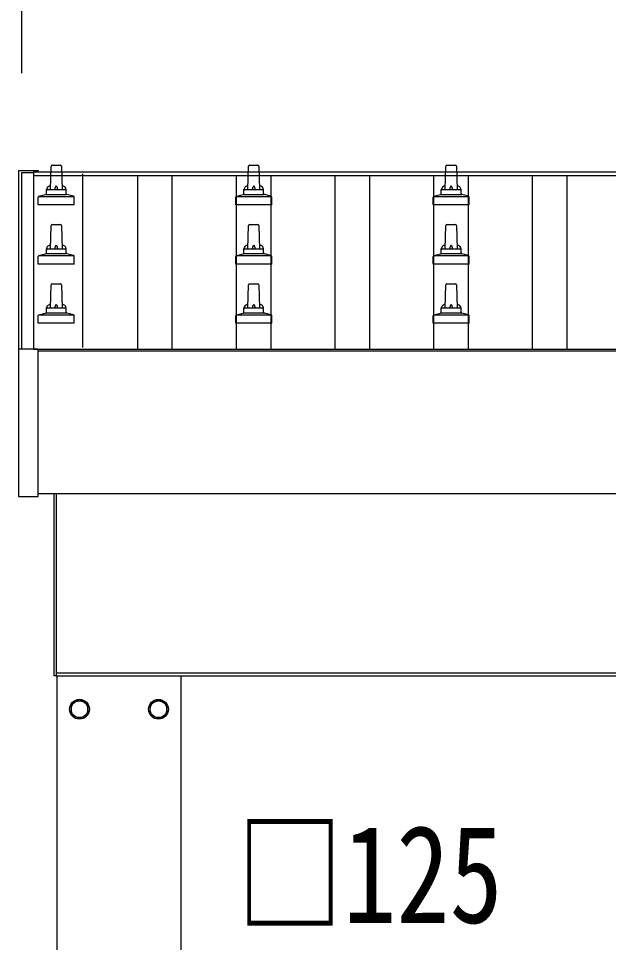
# Model space of a CAD drawing. Units: millimetres, scale not verified. Extents: x -12615 to 12615, y -8910 to 8910.
# Drawn here: x -10188 to -9591, y -2955 to -2020 of the extents above; entities that cross this region are included whole.
import ezdxf
from ezdxf.enums import TextEntityAlignment as Align

# ---------------------------------------------------------------- set-up
doc = ezdxf.new("R2010")
doc.units = ezdxf.units.MM
doc.header["$LTSCALE"] = 40
for name, color, linetype in [('0-4_YKK_13', 4, 'Continuous'), ('0-5_YKK_A1', 4, 'Continuous'), ('0-6_YKK_D', 6, 'Continuous')]:
    doc.layers.add(name, color=color, linetype=linetype)
doc.styles.add('ＭＳ ゴシック', font='')
doc.styles.get('ＭＳ ゴシック').set_extended_font_data('MS Gothic')

msp = doc.modelspace()

# ---------------------------------------------------------------- linework, layer by layer
at = {"layer": '0-4_YKK_13'}
for p, q in [((-10156, -2192.92), (-10155.28, -2169.4)), ((-10154.28, -2168.42), (-10145.73, -2168.42)), ((-10144.73, -2169.4), (-10144, -2192.92)), ((-9956, -2192.92), (-9955.28, -2169.4)), ((-9954.28, -2168.42), (-9945.73, -2168.42)), ((-9944.73, -2169.4), (-9944, -2192.92)), ((-9756, -2192.92), (-9755.28, -2169.4)), ((-9754.28, -2168.42), (-9745.73, -2168.42)), ((-9744.73, -2169.4), (-9744, -2192.92)), ((-10188.31, -2174.25), (-10188.31, -2174.84)), ((-10188.31, -2174.84), (-10188.31, -2355.17)), ((-10187.31, -2173.73), (-10169.31, -2173.73)), ((-10168.31, -2175.18), (-10168.31, -2174.25)), ((-10168.31, -2175.18), (-10168.31, -2174.84)), ((-10167.49, -2199.74), (-10160.77, -2198.11)), ((-10160.38, -2197.92), (-10139.62, -2197.92)), ((-10160, -2197.14), (-10160, -2192.92)), ((-10159, -2192.92), (-10141, -2192.92)), ((-10140, -2197.14), (-10140, -2192.92)), ((-10132.52, -2199.74), (-10139.24, -2198.11)), ((-9967.49, -2199.74), (-9960.77, -2198.11)), ((-9960.38, -2197.92), (-9939.62, -2197.92)), ((-9960, -2197.14), (-9960, -2192.92)), ((-9959, -2192.92), (-9941, -2192.92)), ((-9940, -2197.14), (-9940, -2192.92)), ((-9932.52, -2199.74), (-9939.24, -2198.11)), ((-9767.49, -2199.74), (-9760.77, -2198.11)), ((-9760.38, -2197.92), (-9739.62, -2197.92)), ((-9760, -2197.14), (-9760, -2192.92)), ((-9759, -2192.92), (-9741, -2192.92)), ((-9740, -2197.14), (-9740, -2192.92)), ((-9732.52, -2199.74), (-9739.24, -2198.11)), ((-10168.25, -2208.42), (-10168.25, -2200.71)), ((-10167.87, -2199.92), (-10132.13, -2199.92)), ((-10131.75, -2208.42), (-10131.75, -2200.71)), ((-9968.25, -2208.42), (-9968.25, -2200.71)), ((-9967.87, -2199.92), (-9932.13, -2199.92)), ((-9931.75, -2208.42), (-9931.75, -2200.71)), ((-9768.25, -2208.42), (-9768.25, -2200.71)), ((-9767.87, -2199.92), (-9732.13, -2199.92)), ((-9731.75, -2208.42), (-9731.75, -2200.71)), ((-10131.75, -2208.42), (-10168.25, -2208.42)), ((-9931.75, -2208.42), (-9968.25, -2208.42)), ((-9731.75, -2208.42), (-9768.25, -2208.42)), ((-10156, -2252.92), (-10155.28, -2229.4)), ((-10154.28, -2228.42), (-10145.73, -2228.42)), ((-10144.73, -2229.4), (-10144, -2252.92)), ((-9956, -2252.92), (-9955.28, -2229.4)), ((-9954.28, -2228.42), (-9945.73, -2228.42)), ((-9944.73, -2229.4), (-9944, -2252.92)), ((-9756, -2252.92), (-9755.28, -2229.4)), ((-9754.28, -2228.42), (-9745.73, -2228.42)), ((-9744.73, -2229.4), (-9744, -2252.92)), ((-10160, -2257.14), (-10160, -2252.92)), ((-10159, -2252.92), (-10141, -2252.92)), ((-10140, -2257.14), (-10140, -2252.92)), ((-9960, -2257.14), (-9960, -2252.92)), ((-9959, -2252.92), (-9941, -2252.92)), ((-9940, -2257.14), (-9940, -2252.92)), ((-9760, -2257.14), (-9760, -2252.92)), ((-9759, -2252.92), (-9741, -2252.92)), ((-9740, -2257.14), (-9740, -2252.92)), ((-10168.25, -2268.42), (-10168.25, -2260.71)), ((-10167.87, -2259.92), (-10132.13, -2259.92)), ((-10167.49, -2259.74), (-10160.77, -2258.11)), ((-10160.38, -2257.92), (-10139.62, -2257.92)), ((-10132.52, -2259.74), (-10139.24, -2258.11)), ((-10131.75, -2268.42), (-10131.75, -2260.71)), ((-9968.25, -2268.42), (-9968.25, -2260.71)), ((-9967.87, -2259.92), (-9932.13, -2259.92)), ((-9967.49, -2259.74), (-9960.77, -2258.11)), ((-9960.38, -2257.92), (-9939.62, -2257.92)), ((-9932.52, -2259.74), (-9939.24, -2258.11)), ((-9931.75, -2268.42), (-9931.75, -2260.71)), ((-9768.25, -2268.42), (-9768.25, -2260.71)), ((-9767.87, -2259.92), (-9732.13, -2259.92)), ((-9767.49, -2259.74), (-9760.77, -2258.11)), ((-9760.38, -2257.92), (-9739.62, -2257.92)), ((-9732.52, -2259.74), (-9739.24, -2258.11)), ((-9731.75, -2268.42), (-9731.75, -2260.71)), ((-10131.75, -2268.42), (-10168.25, -2268.42)), ((-9931.75, -2268.42), (-9968.25, -2268.42)), ((-9731.75, -2268.42), (-9768.25, -2268.42)), ((-10156, -2312.92), (-10155.28, -2289.4)), ((-10154.28, -2288.42), (-10145.73, -2288.42)), ((-10144.73, -2289.4), (-10144, -2312.92)), ((-9956, -2312.92), (-9955.28, -2289.4)), ((-9954.28, -2288.42), (-9945.73, -2288.42)), ((-9944.73, -2289.4), (-9944, -2312.92)), ((-9756, -2312.92), (-9755.28, -2289.4)), ((-9754.28, -2288.42), (-9745.73, -2288.42)), ((-9744.73, -2289.4), (-9744, -2312.92)), ((-10167.49, -2319.74), (-10160.77, -2318.11)), ((-10160.38, -2317.92), (-10139.62, -2317.92)), ((-10160, -2317.14), (-10160, -2312.92)), ((-10159, -2312.92), (-10141, -2312.92)), ((-10140, -2317.14), (-10140, -2312.92)), ((-10132.52, -2319.74), (-10139.24, -2318.11)), ((-9967.49, -2319.74), (-9960.77, -2318.11)), ((-9960.38, -2317.92), (-9939.62, -2317.92)), ((-9960, -2317.14), (-9960, -2312.92)), ((-9959, -2312.92), (-9941, -2312.92)), ((-9940, -2317.14), (-9940, -2312.92)), ((-9932.52, -2319.74), (-9939.24, -2318.11)), ((-9767.49, -2319.74), (-9760.77, -2318.11)), ((-9760.38, -2317.92), (-9739.62, -2317.92)), ((-9760, -2317.14), (-9760, -2312.92)), ((-9759, -2312.92), (-9741, -2312.92)), ((-9740, -2317.14), (-9740, -2312.92)), ((-9732.52, -2319.74), (-9739.24, -2318.11)), ((-10168.25, -2328.42), (-10168.25, -2320.71)), ((-10131.75, -2328.42), (-10168.25, -2328.42)), ((-10167.87, -2319.92), (-10132.13, -2319.92)), ((-10131.75, -2328.42), (-10131.75, -2320.71)), ((-9968.25, -2328.42), (-9968.25, -2320.71)), ((-9931.75, -2328.42), (-9968.25, -2328.42)), ((-9967.87, -2319.92), (-9932.13, -2319.92)), ((-9931.75, -2328.42), (-9931.75, -2320.71)), ((-9768.25, -2328.42), (-9768.25, -2320.71)), ((-9731.75, -2328.42), (-9768.25, -2328.42)), ((-9767.87, -2319.92), (-9732.13, -2319.92)), ((-9731.75, -2328.42), (-9731.75, -2320.71)), ((-10188.31, -2355.28), (-10188.31, -2503.28)), ((-10187.31, -2354.78), (-10187.81, -2354.78)), ((-10169.31, -2354.78), (-10187.31, -2354.78)), ((-10168.81, -2354.78), (-10169.31, -2354.78)), ((-10168.31, -2503.28), (-10168.31, -2355.28)), ((-10187.81, -2503.78), (-10168.81, -2503.78)), ((-10152, -2685.18), (-10152, -2501.15)), ((-10150, -2501.15), (-10150, -2685.18)), ((-10150, -2685.18), (-10152, -2685.18)), ((-10117.91, -2718.93), (-10118.01, -2718.93)), ((-10117.91, -2719.43), (-10118.01, -2719.43)), ((-10055.1, -2718.93), (-10055, -2718.93)), ((-10055.1, -2719.43), (-10055, -2719.43))]:
    msp.add_line(p, q, dxfattribs=at)
for points in [[(-10188.31, -2174.25), (-10188.27, -2174.06), (-10188.19, -2173.93), (-10188.11, -2173.85), (-10188.02, -2173.79), (-10187.94, -2173.76), (-10187.89, -2173.75), (-10187.85, -2173.75), (-10187.81, -2173.74), (-10187.62, -2173.73), (-10187.44, -2173.73), (-10187.31, -2173.73)], [(-10169.31, -2173.73), (-10169.11, -2173.73), (-10168.94, -2173.73), (-10168.8, -2173.74), (-10168.73, -2173.75), (-10168.68, -2173.76), (-10168.58, -2173.8), (-10168.45, -2173.89), (-10168.36, -2174.02), (-10168.35, -2174.05)]]:
    msp.add_lwpolyline(points, dxfattribs=at)
for points in [[(-10126.5, -2709.37), (-10135, -2714.28), (-10135, -2724.09), (-10126.5, -2729), (-10118, -2724.09), (-10118, -2714.28)], [(-10046.5, -2709.37), (-10038, -2714.28), (-10038, -2724.09), (-10046.5, -2729), (-10055, -2724.09), (-10055, -2714.28)]]:
    msp.add_lwpolyline(points, close=True, dxfattribs=at)
for centre, radius in [((-10126.5, -2719.18), 10), ((-10126.5, -2719.18), 8.5), ((-10046.5, -2719.18), 10), ((-10046.5, -2719.18), 8.5)]:
    msp.add_circle(centre, radius, dxfattribs=at)
for centre, radius, start, end in [((-10154.28, -2169.42), 1, 90, 178.60509), ((-10145.73, -2169.42), 1, 1.39491, 90), ((-9954.28, -2169.42), 1, 90, 178.60509), ((-9945.73, -2169.42), 1, 1.39491, 90), ((-9754.28, -2169.42), 1, 90, 178.60509), ((-9745.73, -2169.42), 1, 1.39491, 90), ((-10168.81, -2174.25), 0.499, 0.00068, 23.5008), ((-10161, -2197.14), 1, 283.62699, 0), ((-10155.92, -2193.56), 4.13, 90, 171.17633), ((-10159, -2193.92), 1, 90, 180), ((-10146.67, -2192.92), 4.83, 133.60282, 180), ((-10153.34, -2192.92), 4.83, 0, 46.39718), ((-10144.09, -2193.56), 4.13, 8.82367, 90), ((-10141, -2193.92), 1, 0, 90), ((-10139, -2197.14), 1, 180, 256.37301), ((-9961, -2197.14), 1, 283.62699, 0), ((-9955.92, -2193.56), 4.13, 90, 171.17633), ((-9959, -2193.92), 1, 90, 180), ((-9946.67, -2192.92), 4.83, 133.60282, 180), ((-9953.34, -2192.92), 4.83, 0, 46.39718), ((-9944.09, -2193.56), 4.13, 8.82367, 90), ((-9941, -2193.92), 1, 0, 90), ((-9939, -2197.14), 1, 180, 256.37301), ((-9761, -2197.14), 1, 283.62699, 0), ((-9755.92, -2193.56), 4.13, 90, 171.17633), ((-9759, -2193.92), 1, 90, 180), ((-9746.67, -2192.92), 4.83, 133.60282, 180), ((-9753.34, -2192.92), 4.83, 0, 46.39718), ((-9744.09, -2193.56), 4.13, 8.82367, 90), ((-9741, -2193.92), 1, 0, 90), ((-9739, -2197.14), 1, 180, 256.37301), ((-10167.25, -2200.71), 1, 103.62699, 180), ((-10132.75, -2200.71), 1, 0, 76.37301), ((-9967.25, -2200.71), 1, 103.62699, 180), ((-9932.75, -2200.71), 1, 0, 76.37301), ((-9767.25, -2200.71), 1, 103.62699, 180), ((-9732.75, -2200.71), 1, 0, 76.37301), ((-10154.28, -2229.42), 1, 90, 178.60509), ((-10145.73, -2229.42), 1, 1.39491, 90), ((-9954.28, -2229.42), 1, 90, 178.60509), ((-9945.73, -2229.42), 1, 1.39491, 90), ((-9754.28, -2229.42), 1, 90, 178.60509), ((-9745.73, -2229.42), 1, 1.39491, 90), ((-10155.92, -2253.56), 4.13, 90, 171.17633), ((-10159, -2253.92), 1, 90, 180), ((-10146.67, -2252.92), 4.83, 133.60282, 180), ((-10153.34, -2252.92), 4.83, 0, 46.39718), ((-10144.09, -2253.56), 4.13, 8.82367, 90), ((-10141, -2253.92), 1, 0, 90), ((-9955.92, -2253.56), 4.13, 90, 171.17633), ((-9959, -2253.92), 1, 90, 180), ((-9946.67, -2252.92), 4.83, 133.60282, 180), ((-9953.34, -2252.92), 4.83, 0, 46.39718), ((-9944.09, -2253.56), 4.13, 8.82367, 90), ((-9941, -2253.92), 1, 0, 90), ((-9755.92, -2253.56), 4.13, 90, 171.17633), ((-9759, -2253.92), 1, 90, 180), ((-9746.67, -2252.92), 4.83, 133.60282, 180), ((-9753.34, -2252.92), 4.83, 0, 46.39718), ((-9744.09, -2253.56), 4.13, 8.82367, 90), ((-9741, -2253.92), 1, 0, 90), ((-10167.25, -2260.71), 1, 103.62699, 180), ((-10161, -2257.14), 1, 283.62699, 0), ((-10139, -2257.14), 1, 180, 256.37301), ((-10132.75, -2260.71), 1, 0, 76.37301), ((-9967.25, -2260.71), 1, 103.62699, 180), ((-9961, -2257.14), 1, 283.62699, 0), ((-9939, -2257.14), 1, 180, 256.37301), ((-9932.75, -2260.71), 1, 0, 76.37301), ((-9767.25, -2260.71), 1, 103.62699, 180), ((-9761, -2257.14), 1, 283.62699, 0), ((-9739, -2257.14), 1, 180, 256.37301), ((-9732.75, -2260.71), 1, 0, 76.37301), ((-10154.28, -2289.42), 1, 90, 178.60509), ((-10145.73, -2289.42), 1, 1.39491, 90), ((-9954.28, -2289.42), 1, 90, 178.60509), ((-9945.73, -2289.42), 1, 1.39491, 90), ((-9754.28, -2289.42), 1, 90, 178.60509), ((-9745.73, -2289.42), 1, 1.39491, 90), ((-10155.92, -2313.56), 4.13, 90, 171.17633), ((-10146.67, -2312.92), 4.83, 133.60282, 180), ((-10153.34, -2312.92), 4.83, 0, 46.39718), ((-10144.09, -2313.56), 4.13, 8.82367, 90), ((-9955.92, -2313.56), 4.13, 90, 171.17633), ((-9946.67, -2312.92), 4.83, 133.60282, 180), ((-9953.34, -2312.92), 4.83, 0, 46.39718), ((-9944.09, -2313.56), 4.13, 8.82367, 90), ((-9755.92, -2313.56), 4.13, 90, 171.17633), ((-9746.67, -2312.92), 4.83, 133.60282, 180), ((-9753.34, -2312.92), 4.83, 0, 46.39718), ((-9744.09, -2313.56), 4.13, 8.82367, 90), ((-10167.25, -2320.71), 1, 103.62699, 180), ((-10161, -2317.14), 1, 283.62699, 0), ((-10159, -2313.92), 1, 90, 180), ((-10141, -2313.92), 1, 0, 90), ((-10139, -2317.14), 1, 180, 256.37301), ((-10132.75, -2320.71), 1, 0, 76.37301), ((-9967.25, -2320.71), 1, 103.62699, 180), ((-9961, -2317.14), 1, 283.62699, 0), ((-9959, -2313.92), 1, 90, 180), ((-9941, -2313.92), 1, 0, 90), ((-9939, -2317.14), 1, 180, 256.37301), ((-9932.75, -2320.71), 1, 0, 76.37301), ((-9767.25, -2320.71), 1, 103.62699, 180), ((-9761, -2317.14), 1, 283.62699, 0), ((-9759, -2313.92), 1, 90, 180), ((-9741, -2313.92), 1, 0, 90), ((-9739, -2317.14), 1, 180, 256.37301), ((-9732.75, -2320.71), 1, 0, 76.37301), ((-10187.81, -2355.28), 0.5, 90, 180), ((-10168.81, -2355.28), 0.5, 0, 90), ((-10187.81, -2503.28), 0.5, 180, 270), ((-10168.81, -2503.28), 0.5, 270, 0), ((-10126.5, -2719.18), 8.6, 111.25399, 128.74601), ((-10126.5, -2719.18), 8.6, 51.25399, 68.74601), ((-10046.5, -2719.18), 8.6, 111.25399, 128.74601), ((-10046.5, -2719.18), 8.6, 51.25399, 68.74601), ((-10126.5, -2719.18), 8.6, 171.25399, 188.74601), ((-10126.5, -2719.18), 8.6, 1.66581, 8.74601), ((-10126.5, -2719.18), 8.6, 351.25399, 358.33419), ((-10046.5, -2719.18), 8.6, 171.25399, 178.33419), ((-10046.5, -2719.18), 8.6, 181.66581, 188.74601), ((-10046.5, -2719.18), 8.6, 351.25399, 8.74601), ((-10126.5, -2719.18), 8.6, 231.25399, 248.74601), ((-10126.5, -2719.18), 8.6, 291.25399, 308.74601), ((-10046.5, -2719.18), 8.6, 231.25399, 248.74601), ((-10046.5, -2719.18), 8.6, 291.25399, 308.74601)]:
    msp.add_arc(centre, radius, start, end, dxfattribs=at)
at = {"layer": '0-5_YKK_A1'}
for p, q in [((-10185, -2175.88), (-10173, -2175.88)), ((-10185, -2354.78), (-10185, -2175.88)), ((-10173, -2175.18), (-9511, -2175.18)), ((-10173, -2175.18), (-10173, -2178.77)), ((-10173, -2175.88), (-10173, -2354.78)), ((-10173, -2178.77), (-9511, -2178.77)), ((-10123.5, -2177.11), (-10123.5, -2353.06)), ((-10067.5, -2354.72), (-10067.5, -2178.77)), ((-10032.5, -2354.72), (-10032.5, -2178.77)), ((-9967.5, -2354.72), (-9967.5, -2178.77)), ((-9932.5, -2354.72), (-9932.5, -2178.77)), ((-9867.5, -2354.72), (-9867.5, -2178.77)), ((-9832.5, -2354.72), (-9832.5, -2178.77)), ((-9767.5, -2354.72), (-9767.5, -2178.77)), ((-9732.5, -2354.72), (-9732.5, -2178.77)), ((-9667.5, -2354.72), (-9667.5, -2178.77)), ((-9632.5, -2354.72), (-9632.5, -2178.77)), ((-10173, -2354.72), (-5327, -2354.72)), ((-10168.31, -2356.28), (-5331.7, -2356.28)), ((-5331.7, -2501.15), (-10168.31, -2501.15)), ((-10150, -2682.18), (-5443.65, -2682.18)), ((-10150, -2685.18), (-5443.65, -2685.18)), ((-10149, -5482.18), (-10149, -2685.18)), ((-10024, -2685.18), (-10024, -5482.18))]:
    msp.add_line(p, q, dxfattribs=at)
at = {"layer": '0-6_YKK_D'}
msp.add_line((-10185, -2075.18), (-10185, -1874.18), dxfattribs=at)

# ---------------------------------------------------------------- texts
at = {"layer": '0-6_YKK_D', "style": 'ＭＳ ゴシック', "width": 0.8}
msp.add_text('□125', height=98.97, dxfattribs=at).set_placement((-9967.4, -2965.18), align=Align.BOTTOM_LEFT)

doc.saveas('drawing.dxf')
